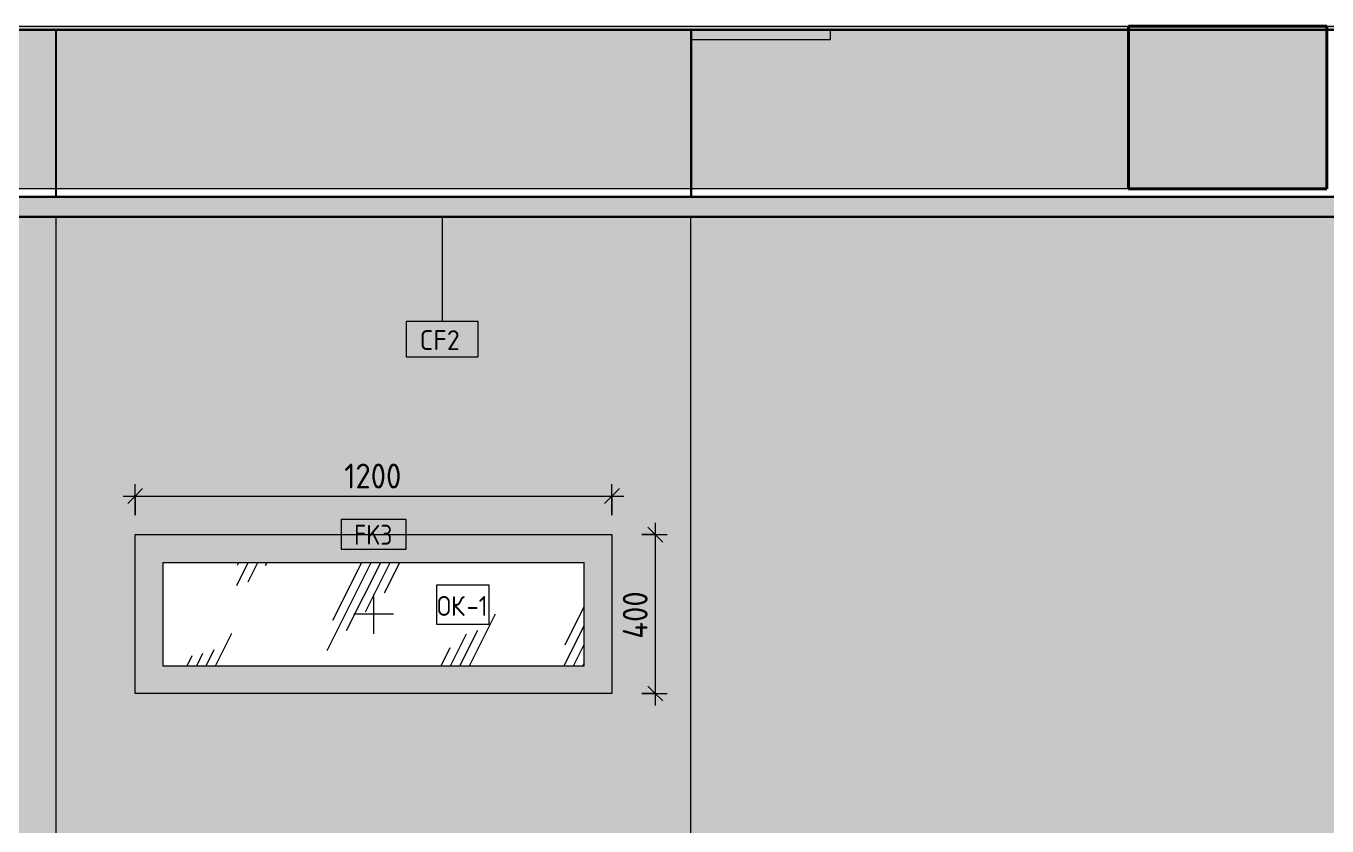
# Model space of a CAD drawing. Header units: millimetres. Extents: x 855 to 94006, y -3304 to 17933.
# Drawn here: x 44805 to 48079, y 1867 to 3880 of the extents above; entities that cross this region are included whole.
import ezdxf

# ---------------------------------------------------------------- set-up
doc = ezdxf.new("R2010")
doc.units = ezdxf.units.MM
for name, color, linetype, lineweight in [('A-ANNO-DIMS', 7, 'Continuous', 9), ('A-ANNO-DIMS-25', 7, 'Continuous', 9), ('A-CLNG-IDEN', 7, 'Continuous', 9), ('A-FLOR', 7, 'Continuous', 9), ('A-GENM', 7, 'Continuous', 9), ('A-GLAZ', 7, 'Continuous', 9), ('A-GLAZ-IDEN', 7, 'Continuous', 9), ('A-WALL-IDEN', 7, 'Continuous', 9), ('A-WALL-PATT', 7, 'Continuous', 9), ('I-WALL', 7, 'Continuous', 9)]:
    doc.layers.add(name, color=color, linetype=linetype, lineweight=lineweight)
for name, color, linetype, lineweight, true_color in [('A-CLNG-1', 7, 'Continuous', 9, 0x787878), ('A-CLNG-FNSH-1', 7, 'Continuous', 30, 0x3c3c3c), ('A-FLOR-1', 7, 'Continuous', 9, 0x787878), ('A-FLOR-FNSH-2', 7, 'Continuous', 40, 0x3c3c3c)]:
    doc.layers.add(name, color=color, linetype=linetype, lineweight=lineweight, true_color=true_color)
doc.styles.add('GOST Common_6', font='GOST_Common.ttf', dxfattribs={"width": 0.9, "height": 50})
doc.styles.add('GOST Common_7', font='GOST_Common.ttf', dxfattribs={"height": 50})
doc.styles.add('ISOCPEUR_2', font='isocpeur.ttf', dxfattribs={"width": 0.9, "height": 62.5})
doc.styles.add('ISOCPEUR_3', font='isocpeur.ttf', dxfattribs={"width": 0.9, "height": 50})
doc.dimstyles.new('ISO-2_5_0_9К_БОЛЬШОЙ_1', dxfattribs={"dimscale": 304.8, "dimtxt": 62.248823, "dimasz": 0.123031, "dimexe": 0.098425, "dimexo": 0.246063, "dimgap": 0, "dimtad": 1, "dimdec": 0, "dimrnd": 10, "dimzin": 0, "dimdsep": 46, "dimtxsty": 'ISOCPEUR_2', "dimblk1": 'OBLIQUE', "dimblk2": 'OBLIQUE', "dimsah": 1, "dimcen": 0.09, "dimdle": 0.098425, "dimazin": 0, "dimtfac": 1, "dimtdec": 4, "dimtix": 1, "dimtmove": 0, "dimatfit": 3, "dimfxl": 1, "dimtvp": 1, "dimtolj": 1, "dimtzin": 0, "dimarcsym": 2})

# ---------------------------------------------------------------- blocks, each defined once
blk = doc.blocks.new('GM_Отверстие прямоугольное _в плите_ - Отверстие-21981336-Развертка 1_12-1')
at = {"layer": 'A-GENM'}
blk.add_hatch(color=256, dxfattribs=at).paths.add_polyline_path([(55408.5, 3845), (55660, 3845), (55660, 3870), (55310, 3870), (55310.3, 3845), (55330, 3845)])
for q in [(55660, 3870), (55310, 3845)]:
    blk.add_line((55660, 3845), q, dxfattribs=at)
blk = doc.blocks.new('120_Окно_СКБ_1Ст - 120_Окно_СКБ_1Ст 400х1200 EI30-24228621-Развертка 1_12-1')
at = {"layer": 'A-GLAZ'}
h = blk.add_hatch(color=256, dxfattribs=at)
h.paths.add_polyline_path([(55008.9, 2200), (55110, 2200), (55110, 2600), (53910, 2600), (53910, 2200), (54703.7, 2200)])
h.paths.add_polyline_path([(53980, 2270), (53980, 2530), (55040, 2530), (55040, 2270), (54011.8, 2270)])
h = blk.add_hatch(dxfattribs=at)
h.set_pattern_fill('FP_13', color=256, style=0, pattern_type=2)
h.set_pattern_definition([(63.435, (51829.77, 31.75), (-255.58, 766.75), [317.5, -190.5, 317.5, -190.5, -403.903]), (63.435, (51829.77, 31.75), (-255.58, 766.75), [-1016, 127, -276.9]), (63.435, (51813.9, 47.6), (-255.58, 766.75), [254, -317.5, 190.5, -190.5, -467.403]), (63.435, (51813.9, 47.6), (-255.58, 766.75), [-952.5, 222.25, -245.15]), (63.435, (51813.9, 95.25), (-255.58, 766.75), [190.5, -381, 127, -190.5, -530.903]), (63.435, (51813.9, 95.25), (-255.58, 766.75), [-889, 285.75, -245.15]), (63.435, (51861.5, 47.6), (-255.58, 766.75), [190.5, -381, 158.75, -6404.65]), (63.435, (51909.14, 95.25), (-255.58, 766.75), [95.25, -476.25, 63.5, -6499.9]), (63.435, (51829.77, 174.6), (-255.58, 766.75), [63.5, -476.25, 63.5, -254, -562.65]), (63.435, (51829.77, 174.6), (-255.58, 766.75), [-857.25, 158.75, -403.9]), (63.435, (52115.5, 127), (-255.58, 766.75), [317.5, -476.25, 381, -251.5]), (63.435, (52115.5, 79.4), (-255.58, 766.75), [444.5, -317.5, 476.25, -188]), (63.435, (52147.27, 95.25), (-255.58, 766.75), [508, -254, 381, -276.9]), (63.435, (52194.9, 142.9), (-255.58, 766.75), [317.5, -444.5, 254, -403.9]), (63.435, (52147.27, 238.1), (-255.58, 766.75), [158.75, -635, 190.5, -435.65]), (63.435, (52242.5, 190.5), (-255.58, 766.75), [127, -635, 127, -530.9])])
h.paths.add_polyline_path([(55014.5, 2270), (55040, 2270), (55040, 2530), (53980, 2530), (53980, 2270), (54774.8, 2270)])
for p, q in [((53910, 2200), (53910, 2600)), ((53910, 2600), (55110, 2600)), ((55110, 2600), (55110, 2200)), ((53980, 2530), (53980, 2270)), ((53980, 2530), (55040, 2530)), ((55040, 2270), (55040, 2530)), ((54510, 2450), (54510, 2350)), ((54560, 2400), (54460, 2400)), ((53980, 2270), (55040, 2270)), ((55110, 2200), (53910, 2200))]:
    blk.add_line(p, q, dxfattribs=at)
blk = doc.blocks.new('М_стена_0001 - Типоразмер_без рамки-25382661-Развертка 1_12-1')
at = {"layer": 'A-WALL-IDEN'}
for p, q in [((52885.4, 1738.1), (52722.2, 1738.1)), ((52722.2, 1738.1), (52722.2, 1663.1)), ((52885.4, 1663.1), (52885.4, 1738.1)), ((52722.2, 1663.1), (52885.4, 1663.1))]:
    blk.add_line(p, q, dxfattribs=at)
blk = doc.blocks.new('М_потолков - Марка_ Имя типа-25382930-Развертка 1_12-1')
at = {"layer": 'A-CLNG-IDEN'}
for p, q in [((54773.2, 3136.7), (54591.9, 3136.7)), ((54591.9, 3136.7), (54591.9, 3047.3)), ((54773.2, 3047.3), (54773.2, 3136.7)), ((54591.9, 3047.3), (54773.2, 3047.3))]:
    blk.add_line(p, q, dxfattribs=at)
blk = doc.blocks.new('DIMBLOCK42-Развертка 1_12-1')
at = {"layer": 'A-ANNO-DIMS-25'}
for p, q in [((46388.4, 2630), (46388.4, 2170)), ((46354.3, 2600), (46418.4, 2600)), ((46388.4, 2600), (46354.3, 2600)), ((46354.3, 2200), (46418.4, 2200)), ((46388.4, 2200), (46354.3, 2200))]:
    blk.add_line(p, q, dxfattribs=at)
at = {"layer": 'A-ANNO-DIMS-25', "lineweight": 20}
for p, q in [((46388.4, 2600), (46369.6, 2618.7)), ((46388.4, 2600), (46407.1, 2581.2)), ((46388.4, 2200), (46369.6, 2218.8)), ((46388.4, 2200), (46407.1, 2181.2))]:
    blk.add_line(p, q, dxfattribs=at)
at = {"layer": 'A-ANNO-DIMS-25', "color": 0, "insert": (46306.7, 2337.8), "char_height": 62.5, "width": 149.397, "attachment_point": 1, "rotation": 90, "line_spacing_factor": 1.149209, "style": 'ISOCPEUR_2'}
blk.add_mtext('400', dxfattribs=at)
blk = doc.blocks.new('_Oblique')
at = {"color": 0, "linetype": 'ByBlock', "lineweight": -2}
blk.add_line((-0.5, -0.5), (0.5, 0.5), dxfattribs=at)
blk = doc.blocks.new('DIMBLOCK43-Развертка 1_12-1')
at = {"layer": 'A-ANNO-DIMS-25'}
for p, q in [((45079.3, 2648.5), (45079.3, 2726.9)), ((46279.3, 2648.5), (46279.3, 2726.9)), ((45049.3, 2696.9), (46309.3, 2696.9)), ((45079.3, 2696.9), (45079.3, 2648.5)), ((46279.3, 2696.9), (46279.3, 2648.5))]:
    blk.add_line(p, q, dxfattribs=at)
at = {"layer": 'A-ANNO-DIMS-25', "lineweight": 20}
for p, q in [((45079.3, 2696.9), (45060.5, 2678.2)), ((45079.3, 2696.9), (45098, 2715.7)), ((46279.3, 2696.9), (46260.5, 2678.2)), ((46279.3, 2696.9), (46298, 2715.7))]:
    blk.add_line(p, q, dxfattribs=at)
at = {"layer": 'A-ANNO-DIMS-25', "color": 0, "insert": (45605.6, 2778.6), "char_height": 62.5, "width": 176.691, "attachment_point": 1, "line_spacing_factor": 1.149209, "style": 'ISOCPEUR_2'}
blk.add_mtext('1200', dxfattribs=at)

msp = doc.modelspace()

# ---------------------------------------------------------------- hatches: boundary and pattern name
at = {"layer": 'A-CLNG-1'}
for points in [[(56559.3, 3870), (56559.3, 3880), (38819.3, 3880), (38819.3, 3870), (55468.1, 3870)], [(48522.5, 3400), (56558.3, 3400), (56558.3, 3450), (38820.3, 3450), (38820.3, 3400), (48405.2, 3400)]]:
    msp.add_hatch(color=256, dxfattribs=at).paths.add_polyline_path(points)
at = {"layer": 'A-FLOR-1'}
h = msp.add_hatch(dxfattribs=at)
h.set_pattern_fill('FP_11', color=256, style=0, pattern_type=2)
h.set_pattern_definition([(45, (42935.52, 0), (-14.25598, 14.25598), []), (45, (42949.776, 0), (-14.25598, 14.25598), [25.202, -5.04, 0.8382, -4.202])])
h.paths.add_polyline_path([(47999.3, 3470), (48079.3, 3470), (48079.3, 3870), (47579.3, 3870), (47579.3, 3470), (47689, 3470)])
h.paths.add_polyline_path([(43159.3, 3470), (43579.3, 3470), (43579.3, 3870), (43079.3, 3870), (43079.3, 3470)])
h.paths.add_polyline_path([(52159.3, 3470), (52579.3, 3470), (52579.3, 3870), (52079.3, 3870), (52079.3, 3470), (52134.2, 3470)])
at = {"layer": 'A-WALL-PATT'}
h = msp.add_hatch(color=256, dxfattribs=at)
h.paths.add_polyline_path([(46479.3, 1800), (46479.3, 3400), (46478.3, 3400), (46478.3, 1800)])
h.paths.add_polyline_path([(46479.2, 3450), (46479.3, 3450), (46479.3, 3870), (46478.3, 3870), (46478.3, 3450)])
for points in [[(44355.1, 50), (44887.3, 50), (44887.3, 1800), (44880.3, 1800), (44880.3, 3400), (43059.3, 3400), (43059.3, 750), (43899.3, 750), (43899.3, 50)], [(46471.3, 0), (46478.3, 0), (46478.3, 50), (48099.3, 50), (48099.3, 460), (48100.3, 460), (48100.3, 3400), (46479.3, 3400), (46479.3, 1800), (46471.3, 1800), (46471.3, 9)]]:
    msp.add_hatch(color=256, dxfattribs=at).paths.add_polyline_path(points)
h = msp.add_hatch(color=256, dxfattribs=at)
h.paths.add_polyline_path([(46317, 1800), (46478.3, 1800), (46478.3, 3400), (44880.3, 3400), (44880.3, 1800), (46315.6, 1800)])
h.paths.add_polyline_path([(45079.3, 2200), (45079.3, 2600), (46279.3, 2600), (46279.3, 2200), (45466.4, 2200)])
at = {"layer": 'I-WALL'}
h = msp.add_hatch(color=256, dxfattribs=at)
h.paths.add_polyline_path([(44059.7, 3470), (44879.3, 3470), (44879.3, 3870), (44779.3, 3870), (44779.3, 3850), (44279.3, 3850), (44279.3, 3870), (43779.3, 3870), (43779.3, 3850), (43579.3, 3850), (43579.3, 3470), (43945.3, 3470)])
h.paths.add_polyline_path([(47579.3, 3470), (47579.3, 3870), (46829.3, 3870), (46829.3, 3845), (46479.3, 3845), (46479.3, 3470), (47262, 3470)])
h.paths.add_polyline_path([(45296.8, 3470), (46478.3, 3470), (46478.3, 3870), (44880.3, 3870), (44880.3, 3470), (45079.3, 3470)])

# ---------------------------------------------------------------- linework, layer by layer
at = {"layer": 'A-CLNG-FNSH-1'}
for p, q in [((38819.3, 3870), (56559.3, 3870)), ((56558.3, 3450), (38820.3, 3450)), ((38820.3, 3400), (56558.3, 3400))]:
    msp.add_line(p, q, dxfattribs=at)
at = {"layer": 'A-CLNG-IDEN'}
msp.add_line((45851.8, 3400), (45851.8, 3136.7), dxfattribs=at)
at = {"layer": 'A-FLOR'}
msp.add_line((38798.7, 3880), (56579.3, 3880), dxfattribs=at)
at = {"layer": 'A-FLOR-FNSH-2'}
for p, q in [((48079.3, 3880), (47579.3, 3880)), ((47579.3, 3880), (47579.3, 3470)), ((48079.3, 3470), (48079.3, 3880)), ((47579.3, 3470), (48079.3, 3470))]:
    msp.add_line(p, q, dxfattribs=at)
at = {"layer": 'A-GLAZ-IDEN', "flags": 128}
msp.add_lwpolyline([(45839, 2473.2), (45969.9, 2473.2), (45969.9, 2373.9), (45839, 2373.9)], close=True, dxfattribs=at)
at = {"layer": 'I-WALL'}
for p, q in [((44879.3, 3450), (44879.3, 3870)), ((44880.3, 3870), (44880.3, 3450)), ((46478.3, 3450), (46478.3, 3870)), ((46479.3, 3870), (46479.3, 3450)), ((44879.3, 3470), (43579.3, 3470)), ((46478.3, 3470), (44880.3, 3470)), ((47579.3, 3470), (46479.3, 3470)), ((44880.3, 1800), (44880.3, 3400)), ((46478.3, 1800), (46478.3, 3400)), ((45079.3, 2600), (46279.3, 2600)), ((45079.3, 2200), (45079.3, 2600)), ((46279.3, 2600), (46279.3, 2200)), ((46279.3, 2200), (45079.3, 2200))]:
    msp.add_line(p, q, dxfattribs=at)

# ---------------------------------------------------------------- block references
at = {"layer": 'A-CLNG-IDEN'}
msp.add_blockref('М_потолков - Марка_ Имя типа-25382930-Развертка 1_12-1', (-8830.7, 0), dxfattribs=at)
at = {"layer": 'A-GENM'}
msp.add_blockref('GM_Отверстие прямоугольное _в плите_ - Отверстие-21981336-Развертка 1_12-1', (-8830.7, 0), dxfattribs=at)
at = {"layer": 'A-GLAZ'}
msp.add_blockref('120_Окно_СКБ_1Ст - 120_Окно_СКБ_1Ст 400х1200 EI30-24228621-Развертка 1_12-1', (-8830.7, 0), dxfattribs=at)
at = {"layer": 'A-WALL-IDEN'}
msp.add_blockref('М_стена_0001 - Типоразмер_без рамки-25382661-Развертка 1_12-1', (-7124.2, 900), dxfattribs=at)

# ---------------------------------------------------------------- texts
at = {"layer": 'A-CLNG-IDEN', "insert": (45795.4, 3114.5), "char_height": 50, "width": 132.278, "attachment_point": 1, "style": 'GOST Common_7'}
msp.add_mtext('CF2', dxfattribs=at)
at = {"layer": 'A-GLAZ-IDEN', "char_height": 50, "attachment_point": 1, "style": 'ISOCPEUR_3'}
for s, insert, width in [('ОК', (45839, 2445.4), 90.19), ('-1', (45913.4, 2445.4), 66.74)]:
    msp.add_mtext(s, dxfattribs=dict(at, insert=insert, width=width))
at = {"layer": 'A-WALL-IDEN', "insert": (45630.3, 2624.5), "char_height": 50, "width": 122.658, "attachment_point": 1, "style": 'GOST Common_6'}
msp.add_mtext('FK3', dxfattribs=at)

# ---------------------------------------------------------------- dimensions: what is measured, and where the dimension line sits
at = {"layer": 'A-ANNO-DIMS'}
dim = msp.add_linear_dim(base=(46279.3, 2696.9), p1=(45079.3, 2723.5), p2=(46279.3, 2723.5), dimstyle='ISO-2_5_0_9К_БОЛЬШОЙ_1', override={"dimpost": '<>', "dimfxl": 1200}, dxfattribs=at)
dim.commit()
dim.dimension.update_dxf_attribs({"geometry": 'DIMBLOCK43-Развертка 1_12-1', "text_midpoint": (45679.3, 2728.2)})
dim = msp.add_linear_dim(base=(46388.4, 2200), p1=(46279.3, 2600), p2=(46279.3, 2200), angle=90, dimstyle='ISO-2_5_0_9К_БОЛЬШОЙ_1', override={"dimpost": '<>', "dimfxl": 400}, dxfattribs=at)
dim.commit()
dim.dimension.update_dxf_attribs({"geometry": 'DIMBLOCK42-Развертка 1_12-1', "text_midpoint": (46357.1, 2400)})

doc.saveas('drawing.dxf')
